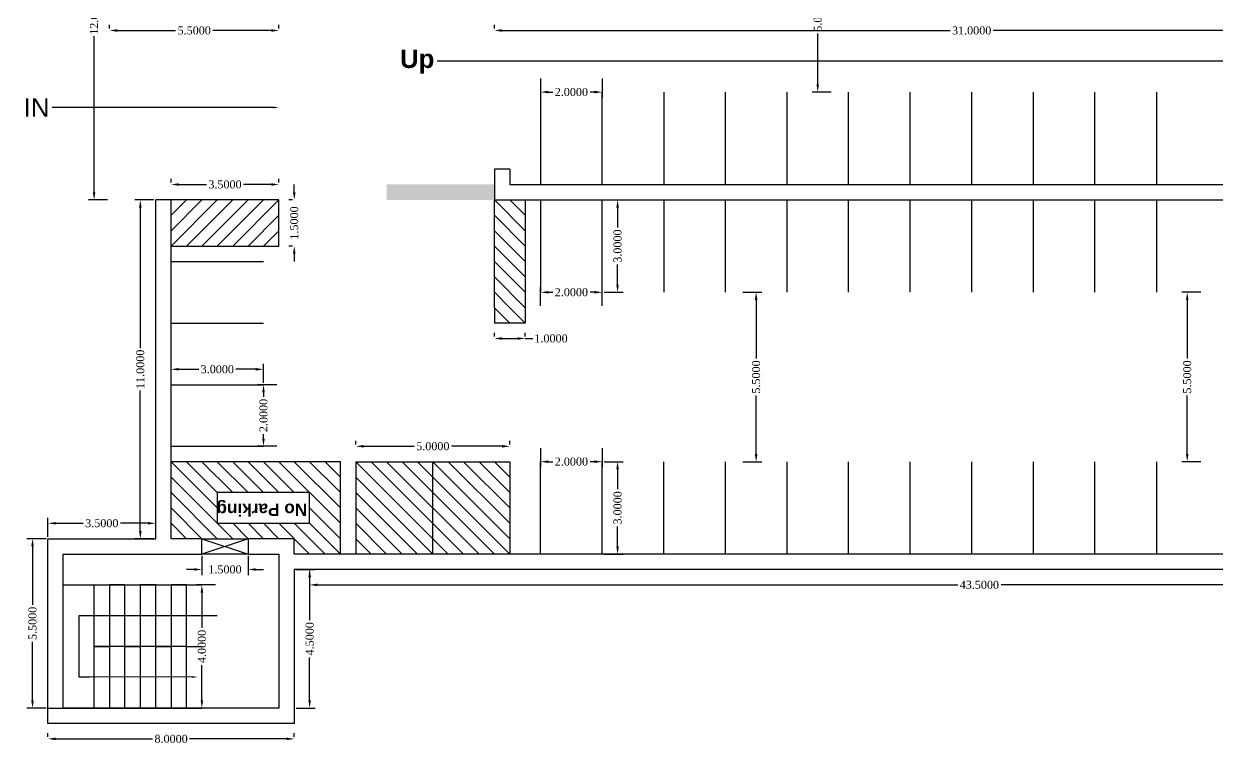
# Model space of a CAD drawing. Header units: inches. Extents: x 21.7 to 83.7, y 3.8 to 51.2.
# Drawn here: x 21.72 to 60.47, y 3.83 to 27.21 of the extents above; entities that cross this region are included whole.
import ezdxf
from ezdxf import colors
from ezdxf.entities.mleader import LeaderData, LeaderLine
from ezdxf.math import Vec2, Vec3

# ---------------------------------------------------------------- set-up
doc = ezdxf.new("R2010")
doc.units = ezdxf.units.IN
doc.header["$MEASUREMENT"] = 0
doc.layers.add('dim', color=40, linetype='Continuous', plot=False)
doc.layers.add('handi', color=130, linetype='Continuous', plot=False)
for name, color, linetype in [('Door', 160, 'Continuous'), ('Hazard', 50, 'Continuous'), ('Layer1', 8, 'Continuous'), ('spaces', 70, 'Continuous')]:
    doc.layers.add(name, color=color, linetype=linetype)
doc.styles.add('Annotative', font='times.ttf')
doc.styles.get("Standard").update_dxf_attribs({"font": 'arial.ttf'})
doc.dimstyles.get("Standard").update_dxf_attribs({"dimtxt": 0.26, "dimasz": 0.25, "dimexe": 0.18, "dimexo": 0.0625, "dimgap": 0.09, "dimtad": 0, "dimtoh": 1, "dimdec": 4, "dimzin": 0, "dimdsep": 46, "dimtxsty": 'Annotative', "dimcen": 0.09, "dimadec": 0, "dimazin": 0, "dimtfac": 1, "dimtdec": 4, "dimtofl": 0, "dimtmove": 0, "dimatfit": 3, "dimfxl": 1, "dimtolj": 1, "dimtzin": 0, "dimarcsym": 0})

# ---------------------------------------------------------------- blocks, each defined once
blk = doc.blocks.new('*D77')
at = {"layer": 'Defpoints', "color": 0, "transparency": 16777216}
for p in [(31, 9.5), (74.5, 9.5), (31, 9)]:
    blk.add_point(p, dxfattribs=at)
at = {"layer": 'dim', "color": 0, "lineweight": -2, "transparency": 16777216}
for p, q in [((31, 9.438), (31, 8.82)), ((74.5, 9.438), (74.5, 8.82)), ((31.25, 9), (52.046, 9)), ((74.25, 9), (53.454, 9))]:
    blk.add_line(p, q, dxfattribs=at)
at = {"layer": 'dim', "color": 0, "transparency": 16777216}
for points in [[(31.25, 9.042), (31.25, 8.958), (31, 9)], [(74.25, 9.042), (74.25, 8.958), (74.5, 9)]]:
    blk.add_solid(points, dxfattribs=at)
at = {"layer": 'dim', "color": 0, "transparency": 16777216, "insert": (52.75, 9), "char_height": 0.26, "attachment_point": 5, "style": 'Annotative'}
blk.add_mtext('\\A1;43.5000', dxfattribs=at)
blk = doc.blocks.new('*D78')
at = {"layer": 'Defpoints', "color": 0, "transparency": 16777216}
for p in [(30.5, 9.5), (30.5, 5), (31, 5)]:
    blk.add_point(p, dxfattribs=at)
at = {"layer": 'dim', "color": 0, "lineweight": -2, "transparency": 16777216}
for p, q in [((30.563, 9.5), (31.18, 9.5)), ((31, 9.25), (31, 7.858)), ((31, 5.25), (31, 6.642)), ((30.563, 5), (31.18, 5))]:
    blk.add_line(p, q, dxfattribs=at)
at = {"layer": 'dim', "color": 0, "transparency": 16777216}
for points in [[(30.958, 9.25), (31.042, 9.25), (31, 9.5)], [(30.958, 5.25), (31.042, 5.25), (31, 5)]]:
    blk.add_solid(points, dxfattribs=at)
at = {"layer": 'dim', "color": 0, "transparency": 16777216, "insert": (31, 7.25), "char_height": 0.26, "attachment_point": 5, "rotation": 90, "style": 'Annotative'}
blk.add_mtext('\\A1;4.5000', dxfattribs=at)
blk = doc.blocks.new('*D79')
at = {"layer": 'Defpoints', "color": 0, "transparency": 16777216}
for p in [(22.5, 4), (30.5, 4), (30.5, 4)]:
    blk.add_point(p, dxfattribs=at)
at = {"layer": 'dim', "color": 0, "lineweight": -2, "transparency": 16777216}
for p, q in [((22.5, 4.062), (22.5, 4.18)), ((22.75, 4), (25.901, 4)), ((30.25, 4), (27.099, 4)), ((30.5, 4.062), (30.5, 4.18))]:
    blk.add_line(p, q, dxfattribs=at)
at = {"layer": 'dim', "color": 0, "transparency": 16777216}
for points in [[(22.75, 4.042), (22.75, 3.958), (22.5, 4)], [(30.25, 4.042), (30.25, 3.958), (30.5, 4)]]:
    blk.add_solid(points, dxfattribs=at)
at = {"layer": 'dim', "color": 0, "transparency": 16777216, "insert": (26.5, 4), "char_height": 0.26, "attachment_point": 5, "style": 'Annotative'}
blk.add_mtext('\\A1;8.0000', dxfattribs=at)
blk = doc.blocks.new('*D80')
at = {"layer": 'Defpoints', "color": 0, "transparency": 16777216}
for p in [(22, 10.5), (22.5, 10.5), (22.5, 5)]:
    blk.add_point(p, dxfattribs=at)
at = {"layer": 'dim', "color": 0, "lineweight": -2, "transparency": 16777216}
for p, q in [((22.438, 10.5), (21.82, 10.5)), ((22, 10.25), (22, 8.352)), ((22, 5.25), (22, 7.148)), ((22.438, 5), (21.82, 5))]:
    blk.add_line(p, q, dxfattribs=at)
at = {"layer": 'dim', "color": 0, "transparency": 16777216}
for points in [[(21.958, 10.25), (22.042, 10.25), (22, 10.5)], [(21.958, 5.25), (22.042, 5.25), (22, 5)]]:
    blk.add_solid(points, dxfattribs=at)
at = {"layer": 'dim', "color": 0, "transparency": 16777216, "insert": (22, 7.75), "char_height": 0.26, "attachment_point": 5, "rotation": 90, "style": 'Annotative'}
blk.add_mtext('\\A1;5.5000', dxfattribs=at)
blk = doc.blocks.new('*D81')
at = {"layer": 'Defpoints', "color": 0, "transparency": 16777216}
for p in [(26, 11), (22.5, 10.5), (26, 10.5)]:
    blk.add_point(p, dxfattribs=at)
at = {"layer": 'dim', "color": 0, "lineweight": -2, "transparency": 16777216}
for p, q in [((22.5, 10.562), (22.5, 11.18)), ((22.75, 11), (23.647, 11)), ((25.75, 11), (24.853, 11)), ((26, 10.562), (26, 11.18))]:
    blk.add_line(p, q, dxfattribs=at)
at = {"layer": 'dim', "color": 0, "transparency": 16777216}
for points in [[(22.75, 11.042), (22.75, 10.958), (22.5, 11)], [(25.75, 11.042), (25.75, 10.958), (26, 11)]]:
    blk.add_solid(points, dxfattribs=at)
at = {"layer": 'dim', "color": 0, "transparency": 16777216, "insert": (24.25, 11), "char_height": 0.26, "attachment_point": 5, "style": 'Annotative'}
blk.add_mtext('\\A1;3.5000', dxfattribs=at)
blk = doc.blocks.new('*D82')
at = {"layer": 'Defpoints', "color": 0, "transparency": 16777216}
for p in [(25.5, 21.5), (26, 21.5), (26, 10.5)]:
    blk.add_point(p, dxfattribs=at)
at = {"layer": 'dim', "color": 0, "lineweight": -2, "transparency": 16777216}
for p, q in [((25.938, 21.5), (25.32, 21.5)), ((25.5, 21.25), (25.5, 16.685)), ((25.5, 10.75), (25.5, 15.315)), ((25.938, 10.5), (25.32, 10.5))]:
    blk.add_line(p, q, dxfattribs=at)
at = {"layer": 'dim', "color": 0, "transparency": 16777216}
for points in [[(25.458, 21.25), (25.542, 21.25), (25.5, 21.5)], [(25.458, 10.75), (25.542, 10.75), (25.5, 10.5)]]:
    blk.add_solid(points, dxfattribs=at)
at = {"layer": 'dim', "color": 0, "transparency": 16777216, "insert": (25.5, 16), "char_height": 0.26, "attachment_point": 5, "rotation": 90, "style": 'Annotative'}
blk.add_mtext('\\A1;11.0000', dxfattribs=at)
blk = doc.blocks.new('*D83')
at = {"layer": 'Defpoints', "color": 0, "transparency": 16777216}
for p in [(24, 33.5), (24.5, 33.5), (24.5, 21.5)]:
    blk.add_point(p, dxfattribs=at)
at = {"layer": 'dim', "color": 0, "lineweight": -2, "transparency": 16777216}
for p, q in [((24.438, 33.5), (23.82, 33.5)), ((24, 33.25), (24, 28.185)), ((24, 21.75), (24, 26.815)), ((24.438, 21.5), (23.82, 21.5))]:
    blk.add_line(p, q, dxfattribs=at)
at = {"layer": 'dim', "color": 0, "transparency": 16777216}
for points in [[(23.958, 33.25), (24.042, 33.25), (24, 33.5)], [(23.958, 21.75), (24.042, 21.75), (24, 21.5)]]:
    blk.add_solid(points, dxfattribs=at)
at = {"layer": 'dim', "color": 0, "transparency": 16777216, "insert": (24, 27.5), "char_height": 0.26, "attachment_point": 5, "rotation": 90, "style": 'Annotative'}
blk.add_mtext('\\A1;12.0000', dxfattribs=at)
blk = doc.blocks.new('*D108')
at = {"layer": 'Defpoints', "color": 0, "transparency": 16777216}
for p in [(37, 27), (68, 27), (68, 27)]:
    blk.add_point(p, dxfattribs=at)
at = {"layer": 'dim', "color": 0, "lineweight": -2, "transparency": 16777216}
for p, q in [((37, 27.062), (37, 27.18)), ((68, 27.062), (68, 27.18)), ((37.25, 27), (51.801, 27)), ((67.75, 27), (53.199, 27))]:
    blk.add_line(p, q, dxfattribs=at)
at = {"layer": 'dim', "color": 0, "transparency": 16777216}
for points in [[(37.25, 27.042), (37.25, 26.958), (37, 27)], [(67.75, 27.042), (67.75, 26.958), (68, 27)]]:
    blk.add_solid(points, dxfattribs=at)
at = {"layer": 'dim', "color": 0, "transparency": 16777216, "insert": (52.5, 27), "char_height": 0.26, "attachment_point": 5, "style": 'Annotative'}
blk.add_mtext('\\A1;31.0000', dxfattribs=at)
blk = doc.blocks.new('*D109')
at = {"layer": 'Defpoints', "color": 0, "transparency": 16777216}
for p in [(38.5, 25.5), (40.5, 25.5), (40.5, 25)]:
    blk.add_point(p, dxfattribs=at)
at = {"layer": 'dim', "color": 0, "lineweight": -2, "transparency": 16777216}
for p, q in [((38.5, 25.438), (38.5, 24.82)), ((40.5, 25.438), (40.5, 24.82)), ((38.75, 25), (38.893, 25)), ((40.25, 25), (40.107, 25))]:
    blk.add_line(p, q, dxfattribs=at)
at = {"layer": 'dim', "color": 0, "transparency": 16777216}
for points in [[(38.75, 25.042), (38.75, 24.958), (38.5, 25)], [(40.25, 25.042), (40.25, 24.958), (40.5, 25)]]:
    blk.add_solid(points, dxfattribs=at)
at = {"layer": 'dim', "color": 0, "transparency": 16777216, "insert": (39.5, 25), "char_height": 0.26, "attachment_point": 5, "style": 'Annotative'}
blk.add_mtext('\\A1;2.0000', dxfattribs=at)
blk = doc.blocks.new('*D119')
at = {"layer": 'Defpoints', "color": 0, "transparency": 16777216}
for p in [(32.5, 13.5), (37.5, 13.5), (37.5, 13.5)]:
    blk.add_point(p, dxfattribs=at)
at = {"layer": 'dim', "color": 0, "lineweight": -2, "transparency": 16777216}
for p, q in [((32.5, 13.562), (32.5, 13.68)), ((37.5, 13.562), (37.5, 13.68)), ((32.75, 13.5), (34.398, 13.5)), ((37.25, 13.5), (35.602, 13.5))]:
    blk.add_line(p, q, dxfattribs=at)
at = {"layer": 'dim', "color": 0, "transparency": 16777216}
for points in [[(32.75, 13.542), (32.75, 13.458), (32.5, 13.5)], [(37.25, 13.542), (37.25, 13.458), (37.5, 13.5)]]:
    blk.add_solid(points, dxfattribs=at)
at = {"layer": 'dim', "color": 0, "transparency": 16777216, "insert": (35, 13.5), "char_height": 0.26, "attachment_point": 5, "style": 'Annotative'}
blk.add_mtext('\\A1;5.0000', dxfattribs=at)
blk = doc.blocks.new('*D125')
at = {"layer": 'Defpoints', "color": 0, "transparency": 16777216}
for p in [(28, 9), (27.5, 5), (28, 5)]:
    blk.add_point(p, dxfattribs=at)
at = {"layer": 'dim', "color": 0, "lineweight": -2, "transparency": 16777216}
for p, q in [((27.938, 9), (27.32, 9)), ((27.5, 8.75), (27.5, 7.608)), ((27.5, 5.25), (27.5, 6.392)), ((27.938, 5), (27.32, 5))]:
    blk.add_line(p, q, dxfattribs=at)
at = {"layer": 'dim', "color": 0, "transparency": 16777216}
for points in [[(27.458, 8.75), (27.542, 8.75), (27.5, 9)], [(27.458, 5.25), (27.542, 5.25), (27.5, 5)]]:
    blk.add_solid(points, dxfattribs=at)
at = {"layer": 'dim', "color": 0, "transparency": 16777216, "insert": (27.5, 7), "char_height": 0.26, "attachment_point": 5, "rotation": 90, "style": 'Annotative'}
blk.add_mtext('\\A1;4.0000', dxfattribs=at)
blk = doc.blocks.new('*D126')
at = {"layer": 'Defpoints', "color": 0, "transparency": 16777216}
for p in [(27.5, 10), (29, 10), (27.5, 9.5)]:
    blk.add_point(p, dxfattribs=at)
at = {"layer": 'dim', "color": 0, "lineweight": -2, "transparency": 16777216}
for p, q in [((27.5, 9.938), (27.5, 9.32)), ((29, 9.938), (29, 9.32)), ((27.25, 9.5), (27, 9.5)), ((29.25, 9.5), (29.5, 9.5))]:
    blk.add_line(p, q, dxfattribs=at)
at = {"layer": 'dim', "color": 0, "transparency": 16777216}
for points in [[(27.25, 9.542), (27.25, 9.458), (27.5, 9.5)], [(29.25, 9.542), (29.25, 9.458), (29, 9.5)]]:
    blk.add_solid(points, dxfattribs=at)
at = {"layer": 'dim', "color": 0, "transparency": 16777216, "insert": (28.25, 9.5), "char_height": 0.26, "attachment_point": 5, "style": 'Annotative'}
blk.add_mtext('\\A1;1.5000', dxfattribs=at)
blk = doc.blocks.new('*D127')
at = {"layer": 'Defpoints', "color": 0, "transparency": 16777216}
for p in [(29.5, 15.5), (30, 15.5), (30, 13.5)]:
    blk.add_point(p, dxfattribs=at)
at = {"layer": 'dim', "color": 0, "lineweight": -2, "transparency": 16777216}
for p, q in [((29.938, 15.5), (29.32, 15.5)), ((29.5, 15.25), (29.5, 15.107)), ((29.5, 13.75), (29.5, 13.893)), ((29.938, 13.5), (29.32, 13.5))]:
    blk.add_line(p, q, dxfattribs=at)
at = {"layer": 'dim', "color": 0, "transparency": 16777216}
for points in [[(29.458, 15.25), (29.542, 15.25), (29.5, 15.5)], [(29.458, 13.75), (29.542, 13.75), (29.5, 13.5)]]:
    blk.add_solid(points, dxfattribs=at)
at = {"layer": 'dim', "color": 0, "transparency": 16777216, "insert": (29.5, 14.5), "char_height": 0.26, "attachment_point": 5, "rotation": 90, "style": 'Annotative'}
blk.add_mtext('\\A1;2.0000', dxfattribs=at)
blk = doc.blocks.new('*D128')
at = {"layer": 'Defpoints', "color": 0, "transparency": 16777216}
for p in [(29.5, 16), (26.5, 15.5), (29.5, 15.5)]:
    blk.add_point(p, dxfattribs=at)
at = {"layer": 'dim', "color": 0, "lineweight": -2, "transparency": 16777216}
for p, q in [((26.5, 15.562), (26.5, 16.18)), ((26.75, 16), (27.397, 16)), ((29.25, 16), (28.603, 16)), ((29.5, 15.562), (29.5, 16.18))]:
    blk.add_line(p, q, dxfattribs=at)
at = {"layer": 'dim', "color": 0, "transparency": 16777216}
for points in [[(26.75, 16.042), (26.75, 15.958), (26.5, 16)], [(29.25, 16.042), (29.25, 15.958), (29.5, 16)]]:
    blk.add_solid(points, dxfattribs=at)
at = {"layer": 'dim', "color": 0, "transparency": 16777216, "insert": (28, 16), "char_height": 0.26, "attachment_point": 5, "style": 'Annotative'}
blk.add_mtext('\\A1;3.0000', dxfattribs=at)
blk = doc.blocks.new('*D129')
at = {"layer": 'Defpoints', "color": 0, "transparency": 16777216}
for p in [(37, 17), (38, 17), (38, 17)]:
    blk.add_point(p, dxfattribs=at)
at = {"layer": 'dim', "color": 0, "lineweight": -2, "transparency": 16777216}
for p, q in [((37, 17.062), (37, 17.18)), ((38, 17.062), (38, 17.18)), ((37.25, 17), (37.75, 17)), ((38, 17), (38.25, 17))]:
    blk.add_line(p, q, dxfattribs=at)
at = {"layer": 'dim', "color": 0, "transparency": 16777216}
for points in [[(37.25, 17.042), (37.25, 16.958), (37, 17)], [(37.75, 17.042), (37.75, 16.958), (38, 17)]]:
    blk.add_solid(points, dxfattribs=at)
at = {"layer": 'dim', "color": 0, "transparency": 16777216, "insert": (38.839, 17), "char_height": 0.26, "attachment_point": 5, "style": 'Annotative'}
blk.add_mtext('\\A1;1.0000', dxfattribs=at)
blk = doc.blocks.new('*D133')
at = {"layer": 'Defpoints', "color": 0, "transparency": 16777216}
for p in [(24.5, 27), (30, 27), (30, 27)]:
    blk.add_point(p, dxfattribs=at)
at = {"layer": 'dim', "color": 0, "lineweight": -2, "transparency": 16777216}
for p, q in [((24.5, 27.062), (24.5, 27.18)), ((30, 27.062), (30, 27.18)), ((24.75, 27), (26.648, 27)), ((29.75, 27), (27.852, 27))]:
    blk.add_line(p, q, dxfattribs=at)
at = {"layer": 'dim', "color": 0, "transparency": 16777216}
for points in [[(24.75, 27.042), (24.75, 26.958), (24.5, 27)], [(29.75, 27.042), (29.75, 26.958), (30, 27)]]:
    blk.add_solid(points, dxfattribs=at)
at = {"layer": 'dim', "color": 0, "transparency": 16777216, "insert": (27.25, 27), "char_height": 0.26, "attachment_point": 5, "style": 'Annotative'}
blk.add_mtext('\\A1;5.5000', dxfattribs=at)
blk = doc.blocks.new('*D138')
at = {"layer": 'Defpoints', "color": 0, "transparency": 16777216}
for p in [(38.5, 13.5), (40.5, 13.5), (40.5, 13)]:
    blk.add_point(p, dxfattribs=at)
at = {"layer": 'dim', "color": 0, "lineweight": -2, "transparency": 16777216}
for p, q in [((38.5, 13.438), (38.5, 12.82)), ((40.5, 13.438), (40.5, 12.82)), ((38.75, 13), (38.893, 13)), ((40.25, 13), (40.107, 13))]:
    blk.add_line(p, q, dxfattribs=at)
at = {"layer": 'dim', "color": 0, "transparency": 16777216}
for points in [[(38.75, 13.042), (38.75, 12.958), (38.5, 13)], [(40.25, 13.042), (40.25, 12.958), (40.5, 13)]]:
    blk.add_solid(points, dxfattribs=at)
at = {"layer": 'dim', "color": 0, "transparency": 16777216, "insert": (39.5, 13), "char_height": 0.26, "attachment_point": 5, "style": 'Annotative'}
blk.add_mtext('\\A1;2.0000', dxfattribs=at)
blk = doc.blocks.new('*D139')
at = {"layer": 'Defpoints', "color": 0, "transparency": 16777216}
for p in [(40.5, 13), (41, 13), (40.5, 10)]:
    blk.add_point(p, dxfattribs=at)
at = {"layer": 'dim', "color": 0, "lineweight": -2, "transparency": 16777216}
for p, q in [((40.562, 13), (41.18, 13)), ((41, 12.75), (41, 12.103)), ((41, 10.25), (41, 10.897)), ((40.562, 10), (41.18, 10))]:
    blk.add_line(p, q, dxfattribs=at)
at = {"layer": 'dim', "color": 0, "transparency": 16777216}
for points in [[(40.958, 12.75), (41.042, 12.75), (41, 13)], [(40.958, 10.25), (41.042, 10.25), (41, 10)]]:
    blk.add_solid(points, dxfattribs=at)
at = {"layer": 'dim', "color": 0, "transparency": 16777216, "insert": (41, 11.5), "char_height": 0.26, "attachment_point": 5, "rotation": 90, "style": 'Annotative'}
blk.add_mtext('\\A1;3.0000', dxfattribs=at)
blk = doc.blocks.new('*D140')
at = {"layer": 'Defpoints', "color": 0, "transparency": 16777216}
for p in [(40.5, 18.5), (38.5, 18), (40.5, 18)]:
    blk.add_point(p, dxfattribs=at)
at = {"layer": 'dim', "color": 0, "lineweight": -2, "transparency": 16777216}
for p, q in [((38.5, 18.062), (38.5, 18.68)), ((40.5, 18.062), (40.5, 18.68)), ((38.75, 18.5), (38.893, 18.5)), ((40.25, 18.5), (40.107, 18.5))]:
    blk.add_line(p, q, dxfattribs=at)
at = {"layer": 'dim', "color": 0, "transparency": 16777216}
for points in [[(38.75, 18.542), (38.75, 18.458), (38.5, 18.5)], [(40.25, 18.542), (40.25, 18.458), (40.5, 18.5)]]:
    blk.add_solid(points, dxfattribs=at)
at = {"layer": 'dim', "color": 0, "transparency": 16777216, "insert": (39.5, 18.5), "char_height": 0.26, "attachment_point": 5, "style": 'Annotative'}
blk.add_mtext('\\A1;2.0000', dxfattribs=at)
blk = doc.blocks.new('*D141')
at = {"layer": 'Defpoints', "color": 0, "transparency": 16777216}
for p in [(40.5, 21.5), (41, 21.5), (40.5, 18.5)]:
    blk.add_point(p, dxfattribs=at)
at = {"layer": 'dim', "color": 0, "lineweight": -2, "transparency": 16777216}
for p, q in [((40.563, 21.5), (41.18, 21.5)), ((41, 21.25), (41, 20.603)), ((41, 18.75), (41, 19.397)), ((40.563, 18.5), (41.18, 18.5))]:
    blk.add_line(p, q, dxfattribs=at)
at = {"layer": 'dim', "color": 0, "transparency": 16777216}
for points in [[(40.958, 21.25), (41.042, 21.25), (41, 21.5)], [(40.958, 18.75), (41.042, 18.75), (41, 18.5)]]:
    blk.add_solid(points, dxfattribs=at)
at = {"layer": 'dim', "color": 0, "transparency": 16777216, "insert": (41, 20), "char_height": 0.26, "attachment_point": 5, "rotation": 90, "style": 'Annotative'}
blk.add_mtext('\\A1;3.0000', dxfattribs=at)
blk = doc.blocks.new('*D146')
at = {"layer": 'Defpoints', "color": 0, "transparency": 16777216}
for p in [(30.5, 21.5), (30.5, 21.5), (30.5, 20)]:
    blk.add_point(p, dxfattribs=at)
at = {"layer": 'dim', "color": 0, "lineweight": -2, "transparency": 16777216}
for p, q in [((30.5, 21.75), (30.5, 22)), ((30.438, 21.5), (30.32, 21.5)), ((30.438, 20), (30.32, 20)), ((30.5, 19.75), (30.5, 19.5))]:
    blk.add_line(p, q, dxfattribs=at)
at = {"layer": 'dim', "color": 0, "transparency": 16777216}
for points in [[(30.458, 21.75), (30.542, 21.75), (30.5, 21.5)], [(30.458, 19.75), (30.542, 19.75), (30.5, 20)]]:
    blk.add_solid(points, dxfattribs=at)
at = {"layer": 'dim', "color": 0, "transparency": 16777216, "insert": (30.5, 20.75), "char_height": 0.26, "attachment_point": 5, "rotation": 90, "style": 'Annotative'}
blk.add_mtext('\\A1;1.5000', dxfattribs=at)
blk = doc.blocks.new('*D147')
at = {"layer": 'Defpoints', "color": 0, "transparency": 16777216}
for p in [(26.5, 22), (30, 22), (30, 22)]:
    blk.add_point(p, dxfattribs=at)
at = {"layer": 'dim', "color": 0, "lineweight": -2, "transparency": 16777216}
for p, q in [((26.5, 22.062), (26.5, 22.18)), ((30, 22.062), (30, 22.18)), ((26.75, 22), (27.647, 22)), ((29.75, 22), (28.853, 22))]:
    blk.add_line(p, q, dxfattribs=at)
at = {"layer": 'dim', "color": 0, "transparency": 16777216}
for points in [[(26.75, 22.042), (26.75, 21.958), (26.5, 22)], [(29.75, 22.042), (29.75, 21.958), (30, 22)]]:
    blk.add_solid(points, dxfattribs=at)
at = {"layer": 'dim', "color": 0, "transparency": 16777216, "insert": (28.25, 22), "char_height": 0.26, "attachment_point": 5, "style": 'Annotative'}
blk.add_mtext('\\A1;3.5000', dxfattribs=at)
blk = doc.blocks.new('*D154')
at = {"layer": 'Defpoints', "color": 0, "transparency": 16777216}
for p in [(60, 18.5), (59.5, 13), (60, 13)]:
    blk.add_point(p, dxfattribs=at)
at = {"layer": 'dim', "color": 0, "lineweight": -2, "transparency": 16777216}
for p, q in [((59.938, 18.5), (59.32, 18.5)), ((59.5, 18.25), (59.5, 16.352)), ((59.5, 13.25), (59.5, 15.148)), ((59.938, 13), (59.32, 13))]:
    blk.add_line(p, q, dxfattribs=at)
at = {"layer": 'dim', "color": 0, "transparency": 16777216}
for points in [[(59.458, 18.25), (59.542, 18.25), (59.5, 18.5)], [(59.458, 13.25), (59.542, 13.25), (59.5, 13)]]:
    blk.add_solid(points, dxfattribs=at)
at = {"layer": 'dim', "color": 0, "transparency": 16777216, "insert": (59.5, 15.75), "char_height": 0.26, "attachment_point": 5, "rotation": 90, "style": 'Annotative'}
blk.add_mtext('\\A1;5.5000', dxfattribs=at)
blk = doc.blocks.new('*D155')
at = {"layer": 'Defpoints', "color": 0, "transparency": 16777216}
for p in [(45, 18.5), (45, 13), (45.5, 13)]:
    blk.add_point(p, dxfattribs=at)
at = {"layer": 'dim', "color": 0, "lineweight": -2, "transparency": 16777216}
for p, q in [((45.063, 18.5), (45.68, 18.5)), ((45.5, 18.25), (45.5, 16.352)), ((45.5, 13.25), (45.5, 15.148)), ((45.063, 13), (45.68, 13))]:
    blk.add_line(p, q, dxfattribs=at)
at = {"layer": 'dim', "color": 0, "transparency": 16777216}
for points in [[(45.458, 18.25), (45.542, 18.25), (45.5, 18.5)], [(45.458, 13.25), (45.542, 13.25), (45.5, 13)]]:
    blk.add_solid(points, dxfattribs=at)
at = {"layer": 'dim', "color": 0, "transparency": 16777216, "insert": (45.5, 15.75), "char_height": 0.26, "attachment_point": 5, "rotation": 90, "style": 'Annotative'}
blk.add_mtext('\\A1;5.5000', dxfattribs=at)
blk = doc.blocks.new('*D163')
at = {"layer": 'Defpoints', "color": 0, "transparency": 16777216}
for p in [(48, 30), (47.5, 25), (48, 25)]:
    blk.add_point(p, dxfattribs=at)
at = {"layer": 'dim', "color": 0, "lineweight": -2, "transparency": 16777216}
for p, q in [((47.938, 30), (47.32, 30)), ((47.5, 29.75), (47.5, 28.102)), ((47.5, 25.25), (47.5, 26.898)), ((47.938, 25), (47.32, 25))]:
    blk.add_line(p, q, dxfattribs=at)
at = {"layer": 'dim', "color": 0, "transparency": 16777216}
for points in [[(47.458, 29.75), (47.542, 29.75), (47.5, 30)], [(47.458, 25.25), (47.542, 25.25), (47.5, 25)]]:
    blk.add_solid(points, dxfattribs=at)
at = {"layer": 'dim', "color": 0, "transparency": 16777216, "insert": (47.5, 27.5), "char_height": 0.26, "attachment_point": 5, "rotation": 90, "style": 'Annotative'}
blk.add_mtext('\\A1;5.0000', dxfattribs=at)

msp = doc.modelspace()

# ---------------------------------------------------------------- hatches: boundary and pattern name
at = {"layer": 'Defpoints'}
h = msp.add_hatch(color=256, dxfattribs=at)
h.dxf.hatch_style = 1
h.paths.add_polyline_path([(37, 22), (33.5, 22), (33.5, 21.5), (37, 21.5)])

# ---------------------------------------------------------------- linework, layer by layer
for p, q in [((37.5, 22.5), (37, 22.5)), ((26.5, 21.5), (26, 21.5)), ((32.5, 13), (37.5, 13)), ((32.5, 13), (32.5, 10)), ((32.5, 13), (35.5, 10)), ((33, 13), (36, 10)), ((33.5, 13), (36.5, 10)), ((34, 13), (37, 10)), ((34.5, 13), (37.5, 10)), ((35, 13), (37.5, 10.5)), ((35, 10), (35, 13)), ((35.5, 13), (37.5, 11)), ((36, 13), (37.5, 11.5)), ((36.5, 13), (37.5, 12)), ((37, 13), (37.5, 12.5)), ((37.5, 13), (37.5, 10)), ((32.5, 12.5), (35, 10)), ((32.5, 12), (34.5, 10)), ((32.5, 11.5), (34, 10)), ((32.5, 11), (33.5, 10)), ((32.5, 10.5), (33, 10)), ((23, 9), (27.5, 9)), ((27, 7), (24, 7)), ((27, 7), (27.5, 7)), ((22.5, 5), (27, 5)), ((27, 5), (27.5, 5))]:
    msp.add_line(p, q)
for points in [[(37, 22.5), (37, 21.5), (68, 21.5), (68, 22.5)], [(37.5, 22.5), (37.5, 22), (67.5, 22), (67.5, 22.5)], [(79, 21.5), (79, 10.5), (83, 10.5), (83, 4.5), (74.5, 4.5), (74.5, 9.5), (31, 9.5), (30.5, 9.5), (30.5, 5), (30.5, 4.5), (23, 4.5), (22.5, 4.5), (22.5, 5), (22.5, 10.5), (26, 10.5), (26, 21.5)], [(74.5, 10), (30.5, 10), (30.5, 10.5), (29, 10.5), (29, 10), (30, 10), (30, 5), (23, 5), (23, 10), (26.5, 10), (27.5, 10), (27.5, 10.5), (26.5, 10.5), (26.5, 21.5)], [(27, 7), (27, 9), (26.5, 9), (26.5, 7), (26, 7), (26, 9), (25.5, 9), (25.5, 7), (25, 7), (25, 9), (24.5, 9), (24.5, 7), (24, 7), (24, 9)], [(22.5, 5), (24, 5), (24, 7), (24.5, 7), (24.5, 5), (25, 5), (25, 7), (25.5, 7), (25.5, 5), (26, 5), (26, 7), (26.5, 7), (26.5, 5), (27, 5), (27, 7)]]:
    msp.add_lwpolyline(points)
at = {"layer": 'Door'}
for p, q in [((27.5, 10.5), (29, 10)), ((29, 10.5), (27.5, 10)), ((27.5, 10.5), (29, 10.5)), ((29, 10), (27.5, 10))]:
    msp.add_line(p, q, dxfattribs=at)
at = {"layer": 'handi'}
for p, q in [((26.5, 15.5), (29.5, 15.5)), ((26.5, 13.5), (29.5, 13.5)), ((38.5, 10), (38.5, 13)), ((40.5, 10), (40.5, 13)), ((42.5, 10), (42.5, 13)), ((44.5, 10), (44.5, 13))]:
    msp.add_line(p, q, dxfattribs=at)
at = {"layer": 'Hazard'}
for p, q in [((30, 21.5), (26.5, 21.5)), ((27, 21.5), (26.5, 21)), ((26.5, 20.5), (27.5, 21.5)), ((26.5, 20), (28, 21.5)), ((27, 20), (28.5, 21.5)), ((27.5, 20), (29, 21.5)), ((28, 20), (29.5, 21.5)), ((28.5, 20), (30, 21.5)), ((30, 20), (30, 21.5)), ((37, 18), (37, 21.5)), ((37, 21.5), (38, 20.5)), ((37.5, 21.5), (38, 21)), ((38, 21.5), (38, 18)), ((29, 20), (30, 21)), ((37, 21), (38, 20)), ((29.5, 20), (30, 20.5)), ((37, 20.5), (38, 19.5)), ((26.5, 20), (30, 20)), ((37, 20), (38, 19)), ((37, 19.5), (38, 18.5)), ((37, 19), (38, 18)), ((37, 18.5), (37.5, 18)), ((37, 18), (37, 17.5)), ((37, 18), (37.5, 17.5)), ((37.5, 18), (38, 17.5)), ((38, 18), (38, 17.5)), ((38, 17.5), (37, 17.5)), ((32, 13), (26.5, 13)), ((28, 11.5), (26.5, 13)), ((28, 12), (27, 13)), ((28.5, 12), (27.5, 13)), ((29, 12), (28, 13)), ((29.5, 12), (28.5, 13)), ((30, 12), (29, 13)), ((30.5, 12), (29.5, 13)), ((32, 11), (30, 13)), ((32, 11.5), (30.5, 13)), ((32, 12), (31, 13)), ((32, 12.5), (31.5, 13)), ((32, 10), (32, 13)), ((28.5, 10.5), (26.5, 12.5)), ((28, 10.5), (26.5, 12)), ((28, 12), (28, 11)), ((31, 12), (28, 12)), ((31, 11), (31, 12)), ((27.5, 10.5), (26.5, 11.5)), ((32, 10.5), (31, 11.5)), ((27, 10.5), (26.5, 11)), ((28, 11), (31, 11)), ((29, 10.5), (28.5, 11)), ((29.5, 10.5), (29, 11)), ((30, 10.5), (29.5, 11)), ((31, 10), (30, 11)), ((31.5, 10), (30.5, 11)), ((32, 10), (31, 11))]:
    msp.add_line(p, q, dxfattribs=at)
at = {"layer": 'Layer1'}
for p, q in [((28, 8), (23.5, 8)), ((23.5, 8), (23.5, 6))]:
    msp.add_line(p, q, dxfattribs=at)
at = {"layer": 'spaces'}
for p, q in [((38.5, 25), (38.5, 22)), ((40.5, 22), (40.5, 25)), ((42.5, 25), (42.5, 22)), ((44.5, 22), (44.5, 25)), ((46.5, 25), (46.5, 22)), ((48.5, 22), (48.5, 25)), ((50.5, 22), (50.5, 25)), ((52.5, 22), (52.5, 25)), ((54.5, 25), (54.5, 22)), ((56.5, 22), (56.5, 25)), ((58.5, 25), (58.5, 22)), ((38.5, 21.5), (38.5, 18.5)), ((40.5, 18.5), (40.5, 21.5)), ((42.5, 21.5), (42.5, 18.5)), ((44.5, 18.5), (44.5, 21.5)), ((46.5, 21.5), (46.5, 18.5)), ((48.5, 18.5), (48.5, 21.5)), ((50.5, 18.5), (50.5, 21.5)), ((52.5, 18.5), (52.5, 21.5)), ((54.5, 21.5), (54.5, 18.5)), ((56.5, 18.5), (56.5, 21.5)), ((58.5, 21.5), (58.5, 18.5)), ((26.5, 19.5), (29.5, 19.5)), ((26.5, 17.5), (29.5, 17.5)), ((46.5, 13), (46.5, 10)), ((48.5, 10), (48.5, 13)), ((50.5, 10), (50.5, 13)), ((52.5, 10), (52.5, 13)), ((54.5, 13), (54.5, 10)), ((56.5, 10), (56.5, 13)), ((58.5, 13), (58.5, 10))]:
    msp.add_line(p, q, dxfattribs=at)

# ---------------------------------------------------------------- texts
at = {"layer": 'Defpoints', "insert": (30.92076, 11.23783), "char_height": 0.4, "attachment_point": 1, "rotation": 180}
msp.add_mtext_dynamic_manual_height_columns('{\\fArial|b1|i0|c0|p34;\\C2;\\c2092017;No Parking}', width=3.5, gutter_width=1, heights=[0], dxfattribs=at)

# ---------------------------------------------------------------- dimensions: what is measured, and where the dimension line sits
at = {"layer": 'dim'}
for base, p1, p2, picture, middle in [((24, 33.5), (24.5, 21.5), (24.5, 33.5), '*D83', (24, 27.5)), ((47.5, 25), (48, 30), (48, 25), '*D163', (47.5, 27.5)), ((30.5, 21.5), (30.5, 20), (30.5, 21.5), '*D146', (30.5, 20.75)), ((25.5, 21.5), (26, 10.5), (26, 21.5), '*D82', (25.5, 16)), ((41, 21.5), (40.5, 18.5), (40.5, 21.5), '*D141', (41, 20)), ((45.5, 13), (45, 18.5), (45, 13), '*D155', (45.5, 15.75)), ((59.5, 13), (60, 18.5), (60, 13), '*D154', (59.5, 15.75)), ((29.5, 15.5), (30, 13.5), (30, 15.5), '*D127', (29.5, 14.5)), ((41, 13), (40.5, 10), (40.5, 13), '*D139', (41, 11.5)), ((22, 10.5), (22.5, 5), (22.5, 10.5), '*D80', (22, 7.75)), ((31, 5), (30.5, 9.5), (30.5, 5), '*D78', (31, 7.25)), ((27.5, 5), (28, 9), (28, 5), '*D125', (27.5, 7))]:
    dim = msp.add_linear_dim(base=base, p1=p1, p2=p2, angle=90, dimstyle='Standard', dxfattribs=at)
    dim.commit()
    dim.dimension.update_dxf_attribs({"geometry": picture, "text_midpoint": middle})
for base, p1, p2, picture, middle in [((30, 27), (24.5, 27), (30, 27), '*D133', (27.25, 27)), ((68, 27), (37, 27), (68, 27), '*D108', (52.5, 27)), ((40.5, 25), (38.5, 25.5), (40.5, 25.5), '*D109', (39.5, 25)), ((30, 22), (26.5, 22), (30, 22), '*D147', (28.25, 22)), ((40.5, 18.5), (38.5, 18), (40.5, 18), '*D140', (39.5, 18.5)), ((38, 17), (37, 17), (38, 17), '*D129', (38.83854, 17)), ((29.5, 16), (26.5, 15.5), (29.5, 15.5), '*D128', (28, 16)), ((37.5, 13.5), (32.5, 13.5), (37.5, 13.5), '*D119', (35, 13.5)), ((40.5, 13), (38.5, 13.5), (40.5, 13.5), '*D138', (39.5, 13)), ((26, 11), (22.5, 10.5), (26, 10.5), '*D81', (24.25, 11)), ((27.5, 9.5), (29, 10), (27.5, 10), '*D126', (28.25, 9.5)), ((31, 9), (74.5, 9.5), (31, 9.5), '*D77', (52.75, 9)), ((30.5, 4), (22.5, 4), (30.5, 4), '*D79', (26.5, 4))]:
    dim = msp.add_linear_dim(base=base, p1=p1, p2=p2, dimstyle='Standard', dxfattribs=at)
    dim.commit()
    dim.dimension.update_dxf_attribs({"geometry": picture, "text_midpoint": middle})

# ---------------------------------------------------------------- leaders
at = {"layer": 'Layer1'}
ml = msp.add_multileader_mtext('Standard', dxfattribs=at)
ml.set_content('{\\fArial|b1|i0|c0|p34;\\C152;\\c12285479;Up}', color=256, style='Annotative')
ml.set_leader_properties()
ml.build(insert=Vec2(0, 0))
ml.multileader.update_dxf_attribs({"dogleg_length": 0.36, "arrow_head_size": 0.18})
ctx = ml.context
ctx.base_point, ctx.char_height, ctx.arrow_head_size, ctx.landing_gap_size, ctx.plane_origin = Vec3(33.93394, 26), 0.6, 0.18, 0.09, Vec3(67, 26)
ctx.text_align_type = 2
notes = []
notes.append((ctx, [(0, (1, 1, 0), (35.5, 26), (-1, 0), 0.36, [(0, [(67, 26)], 0, [])])]))
ctx.mtext.insert, ctx.mtext.alignment, ctx.mtext.flow_direction = Vec3(35.05, 26.38267), 3, 5
ml = msp.add_multileader_mtext('Standard', dxfattribs=at)
ml.set_content('{\\C152;\\c12285479;IN}', color=256)
ml.set_leader_properties()
ml.build(insert=Vec2(0, 0))
ml.multileader.update_dxf_attribs({"dogleg_length": 0.36, "arrow_head_size": 0.18})
ctx = ml.context
ctx.base_point, ctx.char_height, ctx.arrow_head_size, ctx.landing_gap_size, ctx.plane_origin = Vec3(21.76873, 24.5), 0.6, 0.18, 0.09, Vec3(30, 24.5)
ctx.text_align_type = 2
notes.append((ctx, [(0, (1, 1, 0), (23, 24.5), (-1, 0), 0.36, [(0, [(30, 24.5)], 0, [])])]))
ctx.mtext.insert, ctx.mtext.alignment, ctx.mtext.flow_direction = Vec3(22.55, 24.8), 3, 5
ml = msp.add_multileader_mtext('Standard', dxfattribs=at)
ml.set_content('', color=256)
ml.set_leader_properties()
ml.build(insert=Vec2(0, 0))
ml.multileader.update_dxf_attribs({"dogleg_length": 0.36, "arrow_head_size": 0.18})
ctx = ml.context
ctx.base_point, ctx.char_height, ctx.arrow_head_size, ctx.landing_gap_size, ctx.plane_origin = Vec3(23.31993, 6.0012), 0.18, 0.18, 0.09, Vec3(27.35622, 6.00962)
ctx.text_align_type = 2
notes.append((ctx, [(0, (1, 1, 0), (23.85993, 6.0012), (-1, 0), 0.36, [(0, [(27.35622, 6.00962)], 0, [])])]))
ctx.mtext.insert, ctx.mtext.alignment, ctx.mtext.flow_direction = Vec3(23.40993, 6.0912), 3, 5
for ctx, leaders in notes:
    for number, flags, end, landing, length, lines in leaders:
        leader = LeaderData()
        leader.index, (leader.has_last_leader_line, leader.has_dogleg_vector, leader.attachment_direction) = number, flags
        leader.last_leader_point, leader.dogleg_vector, leader.dogleg_length = Vec3(end), Vec3(landing), length
        for number, points, colour, breaks in lines:
            line = LeaderLine()
            line.index, line.vertices, line.color, line.breaks = number, Vec3.list(points), colors.encode_raw_color(colour), breaks
            leader.lines.append(line)
        ctx.leaders.append(leader)

doc.saveas('drawing.dxf')
